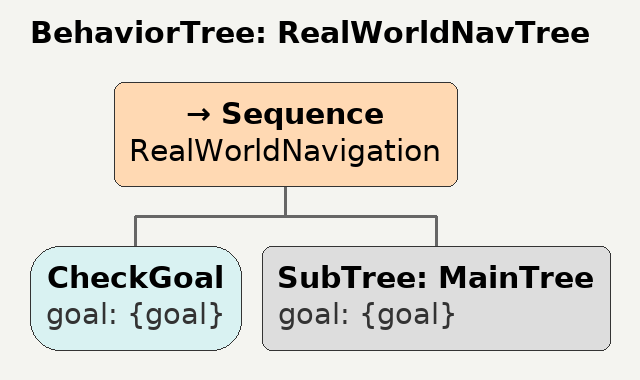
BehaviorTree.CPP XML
<?xml version="1.0" encoding="UTF-8"?>
<root BTCPP_format="4" main_tree_to_execute="RealWorldNavTree">

  <!-- Real Nav2 tree include from system -->
  <include ros_pkg="nav2_bt_navigator" path="behavior_trees/navigate_to_pose_w_replanning_and_recovery.xml"/>

  <!-- Custom tree that includes the Nav2 tree -->
  <BehaviorTree ID="RealWorldNavTree">
    <Sequence name="RealWorldNavigation">
      <CheckGoal goal="{goal}"/>
      <!-- Use the real Nav2 MainTree -->
      <SubTree ID="MainTree" goal="{goal}"/>
    </Sequence>
  </BehaviorTree>
</root>
